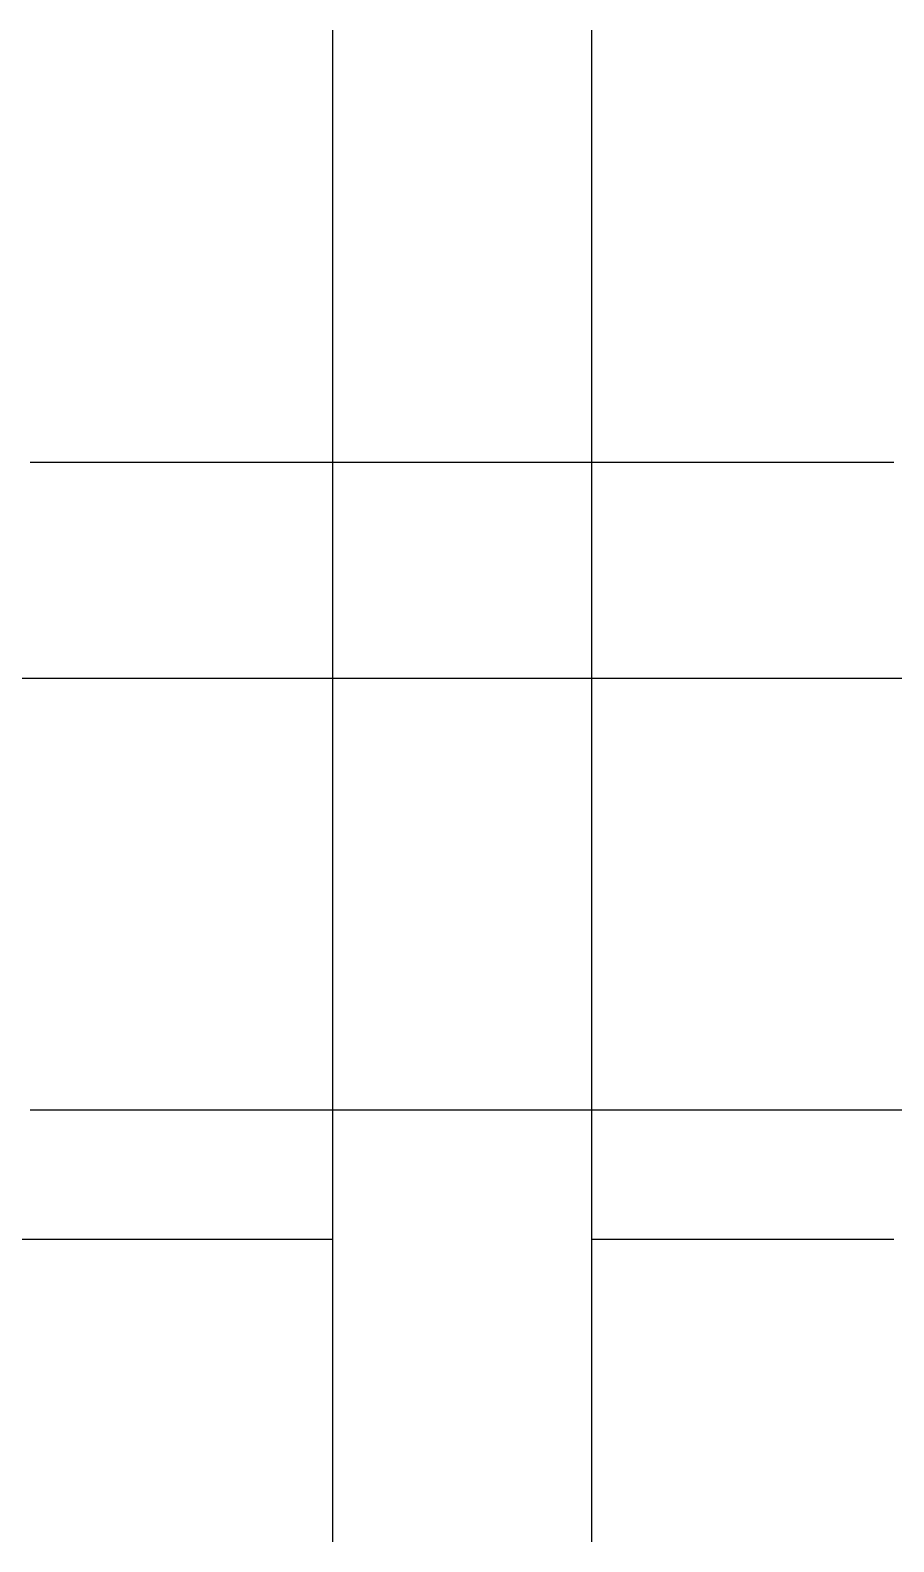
# Model space of a CAD drawing. Header units: millimetres. Extents: x 20 to 40, y 0 to 35.
import ezdxf

# ---------------------------------------------------------------- set-up
doc = ezdxf.new("R2010")
doc.units = ezdxf.units.MM
doc.layers.get('0').update_dxf_attribs({"lineweight": 25, "true_color": 0xffffff})

msp = doc.modelspace()

# ---------------------------------------------------------------- linework, layer by layer
for p, q in [((27, 35), (27, 0)), ((33, 35), (33, 0)), ((20, 25), (40, 25)), ((40, 7), (33, 7))]:
    msp.add_line(p, q)
msp.add_xline((20, 20), (1, 0))
for p, direction in [((20, 10), (1, 0)), ((27, 7), (-1, 0))]:
    msp.add_ray(p, direction)

doc.saveas('drawing.dxf')
